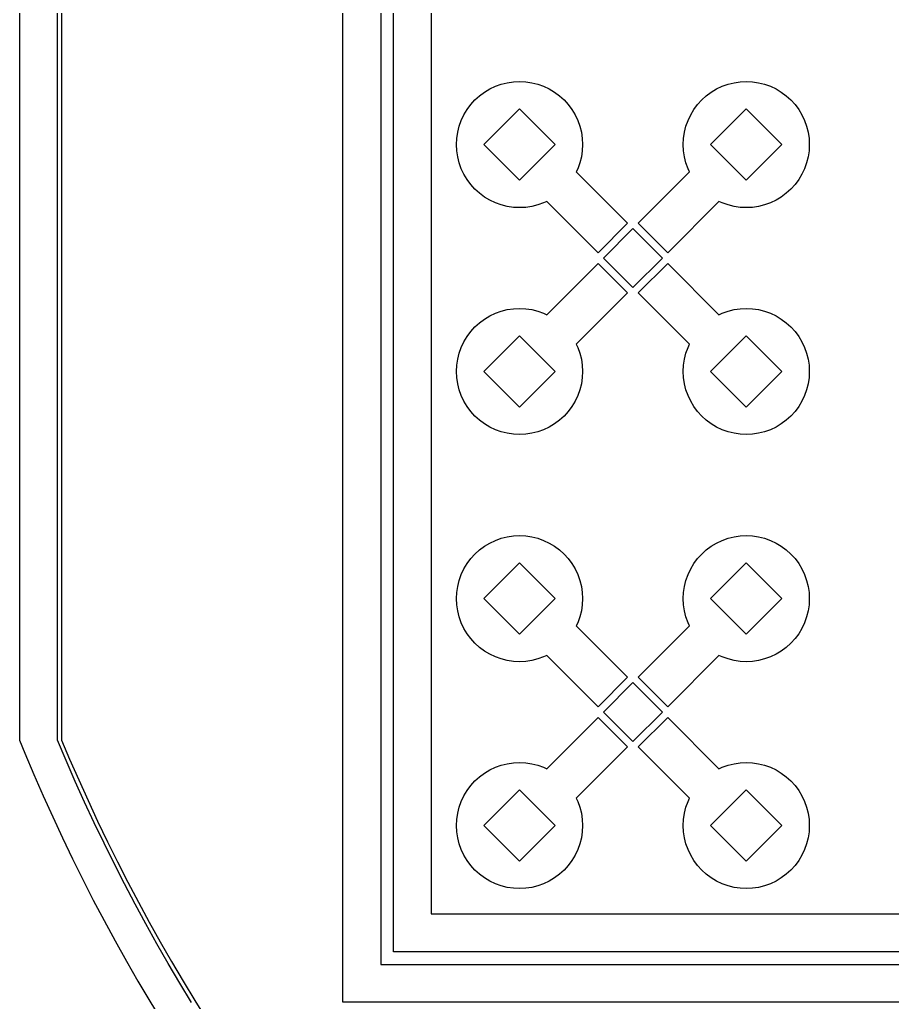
# Model space of a CAD drawing. Extents: x -16 to 132, y -40 to 113.
# Drawn here: x -15.67 to 19.73, y -2.56 to 37.27 of the extents above; entities that cross this region are included whole.
import ezdxf

# ---------------------------------------------------------------- set-up
doc = ezdxf.new("R2010")
doc.units = 0

msp = doc.modelspace()

# ---------------------------------------------------------------- linework, layer by layer
for p, q in [((-2.55649, -2.55649), (-2.55649, 76.1837)), ((-1.0226, 74.6498), (-1.0226, -1.0226)), ((-0.51129, -0.51129), (-0.51129, 74.1385)), ((1.0226, 72.6046), (1.0226, 1.0226)), ((-15.6717, 65.5599), (-15.6717, 8.06726)), ((-14.1315, 8.06393), (-14.1315, 65.5633)), ((-13.9691, 65.5624), (-13.9691, 8.0648)), ((3.86246, 34.6554), (4.10582, 34.7164)), ((4.10582, 34.7164), (4.35399, 34.7532)), ((4.35399, 34.7532), (4.60457, 34.7655)), ((4.60457, 34.7655), (4.85516, 34.7532)), ((4.85516, 34.7532), (5.1033, 34.7164)), ((5.1033, 34.7164), (5.34668, 34.6554)), ((13.0601, 34.6554), (13.3035, 34.7164)), ((13.3035, 34.7164), (13.5516, 34.7532)), ((13.5516, 34.7532), (13.8022, 34.7655)), ((13.8022, 34.7655), (14.0528, 34.7532)), ((14.0528, 34.7532), (14.301, 34.7164)), ((14.301, 34.7164), (14.5443, 34.6554)), ((2.98274, 34.1852), (3.18427, 34.3347)), ((3.18427, 34.3347), (3.39943, 34.4637)), ((3.39943, 34.4637), (3.62624, 34.5709)), ((3.62624, 34.5709), (3.86246, 34.6554)), ((5.34668, 34.6554), (5.5829, 34.5709)), ((5.5829, 34.5709), (5.80969, 34.4637)), ((5.80969, 34.4637), (6.02487, 34.3347)), ((6.02487, 34.3347), (6.22639, 34.1852)), ((12.1804, 34.1852), (12.3819, 34.3347)), ((12.3819, 34.3347), (12.5971, 34.4637)), ((12.5971, 34.4637), (12.8239, 34.5709)), ((12.8239, 34.5709), (13.0601, 34.6554)), ((14.5443, 34.6554), (14.7805, 34.5709)), ((14.7805, 34.5709), (15.0074, 34.4637)), ((15.0074, 34.4637), (15.2225, 34.3347)), ((15.2225, 34.3347), (15.424, 34.1852)), ((2.62836, 33.8308), (2.79684, 34.0167)), ((2.79684, 34.0167), (2.98274, 34.1852)), ((6.22639, 34.1852), (6.41229, 34.0167)), ((6.41229, 34.0167), (6.58078, 33.8308)), ((11.826, 33.8308), (11.9945, 34.0167)), ((11.9945, 34.0167), (12.1804, 34.1852)), ((15.424, 34.1852), (15.6099, 34.0167)), ((15.6099, 34.0167), (15.7784, 33.8308)), ((2.34993, 33.4142), (2.47893, 33.6293)), ((2.47893, 33.6293), (2.62836, 33.8308)), ((4.60457, 33.6552), (3.15839, 32.209)), ((6.05074, 32.209), (4.60457, 33.6552)), ((6.58078, 33.8308), (6.73021, 33.6293)), ((6.73021, 33.6293), (6.85919, 33.4141)), ((11.5476, 33.4141), (11.6766, 33.6293)), ((11.6766, 33.6293), (11.826, 33.8308)), ((13.8022, 33.6552), (12.356, 32.209)), ((15.2484, 32.209), (13.8022, 33.6552)), ((15.7784, 33.8308), (15.9279, 33.6293)), ((15.9279, 33.6293), (16.0569, 33.4142)), ((2.15816, 32.9511), (2.24269, 33.1873)), ((2.24269, 33.1873), (2.34993, 33.4142)), ((6.85919, 33.4141), (6.96646, 33.1873)), ((6.96646, 33.1873), (7.05098, 32.9511)), ((11.3558, 32.9511), (11.4403, 33.1873)), ((11.4403, 33.1873), (11.5476, 33.4141)), ((16.0569, 33.4142), (16.1641, 33.1873)), ((16.1641, 33.1873), (16.2486, 32.9511)), ((2.06039, 32.4596), (2.0972, 32.7078)), ((2.0972, 32.7078), (2.15816, 32.9511)), ((7.05098, 32.9511), (7.11192, 32.7078)), ((7.11192, 32.7078), (7.14877, 32.4596)), ((11.258, 32.4596), (11.2949, 32.7078)), ((11.2949, 32.7078), (11.3558, 32.9511)), ((16.2486, 32.9511), (16.3096, 32.7078)), ((16.3096, 32.7078), (16.3464, 32.4596)), ((2.04808, 32.209), (2.06039, 32.4596)), ((7.14877, 32.4596), (7.16106, 32.209)), ((11.2457, 32.209), (11.258, 32.4596)), ((16.3464, 32.4596), (16.3587, 32.209)), ((2.06039, 31.9584), (2.04808, 32.209)), ((2.0972, 31.7103), (2.06039, 31.9584)), ((3.15839, 32.209), (4.60457, 30.7628)), ((4.60457, 30.7628), (6.05074, 32.209)), ((7.14876, 31.9584), (7.11194, 31.7103)), ((7.16106, 32.209), (7.14876, 31.9584)), ((11.258, 31.9584), (11.2457, 32.209)), ((11.2948, 31.7103), (11.258, 31.9584)), ((12.356, 32.209), (13.8022, 30.7628)), ((13.8022, 30.7628), (15.2484, 32.209)), ((16.3464, 31.9584), (16.3096, 31.7103)), ((16.3587, 32.209), (16.3464, 31.9584)), ((2.15816, 31.4669), (2.0972, 31.7103)), ((7.11194, 31.7103), (7.05098, 31.4669)), ((11.3558, 31.4669), (11.2948, 31.7103)), ((16.3096, 31.7103), (16.2486, 31.4669)), ((2.24269, 31.2307), (2.15816, 31.4669)), ((2.34993, 31.0039), (2.24269, 31.2307)), ((6.96646, 31.2307), (6.9053, 31.1014)), ((6.9053, 31.1014), (8.98647, 29.0202)), ((7.05098, 31.4669), (6.96646, 31.2307)), ((9.42032, 29.0202), (11.5015, 31.1014)), ((11.4403, 31.2307), (11.3558, 31.4669)), ((11.5015, 31.1014), (11.4403, 31.2307)), ((16.1641, 31.2307), (16.0569, 31.0039)), ((16.2486, 31.4669), (16.1641, 31.2307)), ((2.47893, 30.7887), (2.34993, 31.0039)), ((2.62836, 30.5872), (2.47893, 30.7887)), ((15.9279, 30.7887), (15.7784, 30.5872)), ((16.0569, 31.0039), (15.9279, 30.7887)), ((2.79684, 30.4013), (2.62836, 30.5872)), ((2.98276, 30.2328), (2.79684, 30.4013)), ((15.6099, 30.4013), (15.424, 30.2328)), ((15.7784, 30.5872), (15.6099, 30.4013)), ((3.18427, 30.0834), (2.98276, 30.2328)), ((3.39944, 29.9544), (3.18427, 30.0834)), ((3.62625, 29.8471), (3.39944, 29.9544)), ((5.71222, 29.9083), (5.58292, 29.8471)), ((7.79338, 27.8271), (5.71222, 29.9083)), ((12.6946, 29.9083), (10.6134, 27.8271)), ((12.8239, 29.8471), (12.6946, 29.9083)), ((15.0073, 29.9544), (14.7805, 29.8471)), ((15.2225, 30.0834), (15.0073, 29.9544)), ((15.424, 30.2328), (15.2225, 30.0834)), ((3.86247, 29.7626), (3.62625, 29.8471)), ((4.10582, 29.7017), (3.86247, 29.7626)), ((4.354, 29.6648), (4.10582, 29.7017)), ((4.60458, 29.6525), (4.354, 29.6648)), ((4.85518, 29.6648), (4.60458, 29.6525)), ((5.10333, 29.7016), (4.85518, 29.6648)), ((5.34669, 29.7626), (5.10333, 29.7016)), ((5.58292, 29.8471), (5.34669, 29.7626)), ((13.0601, 29.7626), (12.8239, 29.8471)), ((13.3035, 29.7016), (13.0601, 29.7626)), ((13.5516, 29.6648), (13.3035, 29.7016)), ((13.8022, 29.6525), (13.5516, 29.6648)), ((14.0528, 29.6648), (13.8022, 29.6525)), ((14.301, 29.7017), (14.0528, 29.6648)), ((14.5443, 29.7626), (14.301, 29.7017)), ((14.7805, 29.8471), (14.5443, 29.7626)), ((8.98647, 29.0202), (7.79338, 27.8271)), ((8.0103, 27.6102), (9.2034, 28.8033)), ((9.2034, 28.8033), (10.3965, 27.6102)), ((10.6134, 27.8271), (9.42032, 29.0202)), ((9.2034, 26.4171), (8.0103, 27.6102)), ((10.3965, 27.6102), (9.2034, 26.4171)), ((5.71222, 25.3121), (7.79338, 27.3933)), ((7.79338, 27.3933), (8.98647, 26.2002)), ((9.42032, 26.2002), (10.6134, 27.3933)), ((10.6134, 27.3933), (12.6946, 25.3121)), ((8.98647, 26.2002), (6.9053, 24.119)), ((11.5015, 24.119), (9.42032, 26.2002)), ((3.86247, 25.4578), (4.10582, 25.5187)), ((4.10582, 25.5187), (4.354, 25.5556)), ((4.354, 25.5556), (4.60458, 25.5679)), ((4.60458, 25.5679), (4.85518, 25.5556)), ((4.85518, 25.5556), (5.10333, 25.5187)), ((5.10333, 25.5187), (5.34669, 25.4578)), ((13.0601, 25.4578), (13.3035, 25.5187)), ((13.3035, 25.5187), (13.5516, 25.5556)), ((13.5516, 25.5556), (13.8022, 25.5679)), ((13.8022, 25.5679), (14.0528, 25.5556)), ((14.0528, 25.5556), (14.301, 25.5187)), ((14.301, 25.5187), (14.5443, 25.4578)), ((2.98276, 24.9876), (3.18427, 25.137)), ((3.18427, 25.137), (3.39944, 25.266)), ((3.39944, 25.266), (3.62625, 25.3733)), ((3.62625, 25.3733), (3.86247, 25.4578)), ((5.34669, 25.4578), (5.58292, 25.3733)), ((5.58292, 25.3733), (5.71222, 25.3121)), ((12.6946, 25.3121), (12.8239, 25.3733)), ((12.8239, 25.3733), (13.0601, 25.4578)), ((14.5443, 25.4578), (14.7805, 25.3733)), ((14.7805, 25.3733), (15.0073, 25.266)), ((15.0073, 25.266), (15.2225, 25.137)), ((15.2225, 25.137), (15.424, 24.9876)), ((2.62836, 24.6332), (2.79684, 24.8191)), ((2.79684, 24.8191), (2.98276, 24.9876)), ((15.424, 24.9876), (15.6099, 24.8191)), ((15.6099, 24.8191), (15.7784, 24.6332)), ((2.34993, 24.2165), (2.47893, 24.4317)), ((2.47893, 24.4317), (2.62836, 24.6332)), ((4.60457, 24.4575), (3.15839, 23.0114)), ((6.05074, 23.0114), (4.60457, 24.4575)), ((13.8022, 24.4575), (12.356, 23.0114)), ((15.2484, 23.0114), (13.8022, 24.4575)), ((15.7784, 24.6332), (15.9279, 24.4317)), ((15.9279, 24.4317), (16.0569, 24.2165)), ((2.15816, 23.7535), (2.24269, 23.9897)), ((2.24269, 23.9897), (2.34993, 24.2165)), ((6.9053, 24.119), (6.96646, 23.9897)), ((6.96646, 23.9897), (7.05098, 23.7535)), ((11.3558, 23.7535), (11.4403, 23.9897)), ((11.4403, 23.9897), (11.5015, 24.119)), ((16.0569, 24.2165), (16.1641, 23.9897)), ((16.1641, 23.9897), (16.2486, 23.7535)), ((2.06039, 23.262), (2.0972, 23.5101)), ((2.0972, 23.5101), (2.15816, 23.7535)), ((7.05098, 23.7535), (7.11194, 23.5101)), ((7.11194, 23.5101), (7.14876, 23.262)), ((11.258, 23.262), (11.2948, 23.5101)), ((11.2948, 23.5101), (11.3558, 23.7535)), ((16.2486, 23.7535), (16.3096, 23.5101)), ((16.3096, 23.5101), (16.3464, 23.262)), ((2.04808, 23.0114), (2.06039, 23.262)), ((7.14876, 23.262), (7.16106, 23.0114)), ((11.2457, 23.0114), (11.258, 23.262)), ((16.3464, 23.262), (16.3587, 23.0114)), ((2.06039, 22.7608), (2.04808, 23.0114)), ((2.0972, 22.5126), (2.06039, 22.7608)), ((3.15839, 23.0114), (4.60457, 21.5652)), ((4.60457, 21.5652), (6.05074, 23.0114)), ((7.14877, 22.7608), (7.11192, 22.5126)), ((7.16106, 23.0114), (7.14877, 22.7608)), ((11.258, 22.7608), (11.2457, 23.0114)), ((11.2949, 22.5126), (11.258, 22.7608)), ((12.356, 23.0114), (13.8022, 21.5652)), ((13.8022, 21.5652), (15.2484, 23.0114)), ((16.3464, 22.7608), (16.3096, 22.5126)), ((16.3587, 23.0114), (16.3464, 22.7608)), ((2.15816, 22.2693), (2.0972, 22.5126)), ((7.11192, 22.5126), (7.05098, 22.2693)), ((11.3558, 22.2693), (11.2949, 22.5126)), ((16.3096, 22.5126), (16.2486, 22.2693)), ((2.24269, 22.033), (2.15816, 22.2693)), ((2.34993, 21.8062), (2.24269, 22.033)), ((6.96646, 22.0331), (6.85919, 21.8062)), ((7.05098, 22.2693), (6.96646, 22.0331)), ((11.4403, 22.0331), (11.3558, 22.2693)), ((11.5476, 21.8062), (11.4403, 22.0331)), ((16.1641, 22.033), (16.0569, 21.8062)), ((16.2486, 22.2693), (16.1641, 22.033)), ((2.47893, 21.5911), (2.34993, 21.8062)), ((2.62836, 21.3895), (2.47893, 21.5911)), ((6.73021, 21.5911), (6.58078, 21.3896)), ((6.85919, 21.8062), (6.73021, 21.5911)), ((11.6766, 21.5911), (11.5476, 21.8062)), ((11.826, 21.3896), (11.6766, 21.5911)), ((15.9279, 21.5911), (15.7784, 21.3895)), ((16.0569, 21.8062), (15.9279, 21.5911)), ((2.79684, 21.2036), (2.62836, 21.3895)), ((2.98274, 21.0352), (2.79684, 21.2036)), ((6.41229, 21.2036), (6.22639, 21.0352)), ((6.58078, 21.3896), (6.41229, 21.2036)), ((11.9945, 21.2036), (11.826, 21.3896)), ((12.1804, 21.0352), (11.9945, 21.2036)), ((15.6099, 21.2036), (15.424, 21.0352)), ((15.7784, 21.3895), (15.6099, 21.2036)), ((3.18427, 20.8857), (2.98274, 21.0352)), ((3.39943, 20.7567), (3.18427, 20.8857)), ((3.62624, 20.6495), (3.39943, 20.7567)), ((5.80969, 20.7567), (5.5829, 20.6495)), ((6.02487, 20.8857), (5.80969, 20.7567)), ((6.22639, 21.0352), (6.02487, 20.8857)), ((12.3819, 20.8857), (12.1804, 21.0352)), ((12.5971, 20.7567), (12.3819, 20.8857)), ((12.8239, 20.6495), (12.5971, 20.7567)), ((15.0074, 20.7567), (14.7805, 20.6495)), ((15.2225, 20.8857), (15.0074, 20.7567)), ((15.424, 21.0352), (15.2225, 20.8857)), ((3.86246, 20.565), (3.62624, 20.6495)), ((4.10582, 20.504), (3.86246, 20.565)), ((4.35399, 20.4672), (4.10582, 20.504)), ((4.60457, 20.4549), (4.35399, 20.4672)), ((4.85516, 20.4672), (4.60457, 20.4549)), ((5.1033, 20.504), (4.85516, 20.4672)), ((5.34668, 20.565), (5.1033, 20.504)), ((5.5829, 20.6495), (5.34668, 20.565)), ((13.0601, 20.565), (12.8239, 20.6495)), ((13.3035, 20.504), (13.0601, 20.565)), ((13.5516, 20.4672), (13.3035, 20.504)), ((13.8022, 20.4549), (13.5516, 20.4672)), ((14.0528, 20.4672), (13.8022, 20.4549)), ((14.301, 20.504), (14.0528, 20.4672)), ((14.5443, 20.565), (14.301, 20.504)), ((14.7805, 20.6495), (14.5443, 20.565)), ((4.10582, 16.3096), (4.35399, 16.3464)), ((4.35399, 16.3464), (4.60457, 16.3587)), ((4.60457, 16.3587), (4.85516, 16.3464)), ((4.85516, 16.3464), (5.1033, 16.3096)), ((13.3035, 16.3096), (13.5516, 16.3464)), ((13.5516, 16.3464), (13.8022, 16.3587)), ((13.8022, 16.3587), (14.0528, 16.3464)), ((14.0528, 16.3464), (14.301, 16.3096)), ((3.18427, 15.9279), (3.39943, 16.0569)), ((3.39943, 16.0569), (3.62624, 16.1641)), ((3.62624, 16.1641), (3.86246, 16.2486)), ((3.86246, 16.2486), (4.10582, 16.3096)), ((5.1033, 16.3096), (5.34668, 16.2486)), ((5.34668, 16.2486), (5.5829, 16.1641)), ((5.5829, 16.1641), (5.80969, 16.0569)), ((5.80969, 16.0569), (6.02487, 15.9279)), ((12.3819, 15.9279), (12.5971, 16.0569)), ((12.5971, 16.0569), (12.8239, 16.1641)), ((12.8239, 16.1641), (13.0601, 16.2486)), ((13.0601, 16.2486), (13.3035, 16.3096)), ((14.301, 16.3096), (14.5443, 16.2486)), ((14.5443, 16.2486), (14.7805, 16.1641)), ((14.7805, 16.1641), (15.0074, 16.0569)), ((15.0074, 16.0569), (15.2225, 15.9279)), ((2.62836, 15.424), (2.79684, 15.6099)), ((2.79684, 15.6099), (2.98274, 15.7784)), ((2.98274, 15.7784), (3.18427, 15.9279)), ((6.02487, 15.9279), (6.22639, 15.7784)), ((6.22639, 15.7784), (6.41229, 15.6099)), ((6.41229, 15.6099), (6.58078, 15.424)), ((11.826, 15.424), (11.9945, 15.6099)), ((11.9945, 15.6099), (12.1804, 15.7784)), ((12.1804, 15.7784), (12.3819, 15.9279)), ((15.2225, 15.9279), (15.424, 15.7784)), ((15.424, 15.7784), (15.6099, 15.6099)), ((15.6099, 15.6099), (15.7784, 15.424)), ((2.34993, 15.0074), (2.47893, 15.2225)), ((2.47893, 15.2225), (2.62836, 15.424)), ((4.60457, 15.2484), (3.15839, 13.8022)), ((6.05074, 13.8022), (4.60457, 15.2484)), ((6.58078, 15.424), (6.73021, 15.2225)), ((6.73021, 15.2225), (6.85919, 15.0073)), ((11.5476, 15.0073), (11.6766, 15.2225)), ((11.6766, 15.2225), (11.826, 15.424)), ((13.8022, 15.2484), (12.356, 13.8022)), ((15.2484, 13.8022), (13.8022, 15.2484)), ((15.7784, 15.424), (15.9279, 15.2225)), ((15.9279, 15.2225), (16.0569, 15.0074)), ((2.15816, 14.5443), (2.24269, 14.7805)), ((2.24269, 14.7805), (2.34993, 15.0074)), ((6.85919, 15.0073), (6.96646, 14.7805)), ((6.96646, 14.7805), (7.05098, 14.5443)), ((11.3558, 14.5443), (11.4403, 14.7805)), ((11.4403, 14.7805), (11.5476, 15.0073)), ((16.0569, 15.0074), (16.1641, 14.7805)), ((16.1641, 14.7805), (16.2486, 14.5443)), ((2.0972, 14.301), (2.15816, 14.5443)), ((7.05098, 14.5443), (7.11192, 14.301)), ((11.2949, 14.301), (11.3558, 14.5443)), ((16.2486, 14.5443), (16.3096, 14.301)), ((2.04808, 13.8022), (2.06039, 14.0528)), ((2.06039, 14.0528), (2.0972, 14.301)), ((7.11192, 14.301), (7.14877, 14.0528)), ((7.14877, 14.0528), (7.16106, 13.8022)), ((11.2457, 13.8022), (11.258, 14.0528)), ((11.258, 14.0528), (11.2949, 14.301)), ((16.3096, 14.301), (16.3464, 14.0528)), ((16.3464, 14.0528), (16.3587, 13.8022)), ((2.06039, 13.5516), (2.04808, 13.8022)), ((2.0972, 13.3035), (2.06039, 13.5516)), ((3.15839, 13.8022), (4.60457, 12.356)), ((4.60457, 12.356), (6.05074, 13.8022)), ((7.14876, 13.5516), (7.11194, 13.3035)), ((7.16106, 13.8022), (7.14876, 13.5516)), ((11.258, 13.5516), (11.2457, 13.8022)), ((11.2948, 13.3035), (11.258, 13.5516)), ((12.356, 13.8022), (13.8022, 12.356)), ((13.8022, 12.356), (15.2484, 13.8022)), ((16.3464, 13.5516), (16.3096, 13.3035)), ((16.3587, 13.8022), (16.3464, 13.5516)), ((2.15816, 13.0601), (2.0972, 13.3035)), ((7.11194, 13.3035), (7.05098, 13.0601)), ((11.3558, 13.0601), (11.2948, 13.3035)), ((16.3096, 13.3035), (16.2486, 13.0601)), ((2.24269, 12.8239), (2.15816, 13.0601)), ((2.34993, 12.5971), (2.24269, 12.8239)), ((6.96646, 12.8239), (6.9053, 12.6946)), ((7.05098, 13.0601), (6.96646, 12.8239)), ((11.4403, 12.8239), (11.3558, 13.0601)), ((11.5015, 12.6946), (11.4403, 12.8239)), ((16.1641, 12.8239), (16.0569, 12.5971)), ((16.2486, 13.0601), (16.1641, 12.8239)), ((2.47893, 12.3819), (2.34993, 12.5971)), ((2.62836, 12.1804), (2.47893, 12.3819)), ((6.9053, 12.6946), (8.98647, 10.6134)), ((9.42032, 10.6134), (11.5015, 12.6946)), ((15.9279, 12.3819), (15.7784, 12.1804)), ((16.0569, 12.5971), (15.9279, 12.3819)), ((2.79684, 11.9945), (2.62836, 12.1804)), ((2.98276, 11.826), (2.79684, 11.9945)), ((15.6099, 11.9945), (15.424, 11.826)), ((15.7784, 12.1804), (15.6099, 11.9945)), ((3.18427, 11.6766), (2.98276, 11.826)), ((3.39944, 11.5476), (3.18427, 11.6766)), ((15.2225, 11.6766), (15.0073, 11.5476)), ((15.424, 11.826), (15.2225, 11.6766)), ((3.62625, 11.4403), (3.39944, 11.5476)), ((3.86247, 11.3558), (3.62625, 11.4403)), ((4.10582, 11.2949), (3.86247, 11.3558)), ((4.354, 11.258), (4.10582, 11.2949)), ((4.60458, 11.2457), (4.354, 11.258)), ((4.85518, 11.258), (4.60458, 11.2457)), ((5.10333, 11.2948), (4.85518, 11.258)), ((5.34669, 11.3558), (5.10333, 11.2948)), ((5.58292, 11.4403), (5.34669, 11.3558)), ((5.71222, 11.5015), (5.58292, 11.4403)), ((7.79338, 9.42032), (5.71222, 11.5015)), ((12.6946, 11.5015), (10.6134, 9.42032)), ((12.8239, 11.4403), (12.6946, 11.5015)), ((13.0601, 11.3558), (12.8239, 11.4403)), ((13.3035, 11.2948), (13.0601, 11.3558)), ((13.5516, 11.258), (13.3035, 11.2948)), ((13.8022, 11.2457), (13.5516, 11.258)), ((14.0528, 11.258), (13.8022, 11.2457)), ((14.301, 11.2949), (14.0528, 11.258)), ((14.5443, 11.3558), (14.301, 11.2949)), ((14.7805, 11.4403), (14.5443, 11.3558)), ((15.0073, 11.5476), (14.7805, 11.4403)), ((8.98647, 10.6134), (7.79338, 9.42032)), ((8.0103, 9.2034), (9.2034, 10.3965)), ((9.2034, 10.3965), (10.3965, 9.2034)), ((10.6134, 9.42032), (9.42032, 10.6134)), ((9.2034, 8.0103), (8.0103, 9.2034)), ((10.3965, 9.2034), (9.2034, 8.0103)), ((5.71222, 6.9053), (7.79338, 8.98647)), ((7.79338, 8.98647), (8.98647, 7.79338)), ((9.42032, 7.79338), (10.6134, 8.98647)), ((10.6134, 8.98647), (12.6946, 6.9053)), ((-15.6717, 8.06726), (-15.4564, 7.53833)), ((-13.7821, 7.23465), (-14.1315, 8.06393)), ((-13.9691, 8.0648), (-13.6442, 7.29375)), ((8.98647, 7.79338), (6.9053, 5.71222)), ((11.5015, 5.71222), (9.42032, 7.79338)), ((-15.4564, 7.53833), (-15.0918, 6.67322)), ((-13.4139, 6.39011), (-13.7821, 7.23465)), ((-13.6442, 7.29375), (-13.2767, 6.4509)), ((3.18427, 6.73021), (3.39944, 6.85919)), ((3.39944, 6.85919), (3.62625, 6.96646)), ((3.62625, 6.96646), (3.86247, 7.05098)), ((3.86247, 7.05098), (4.10582, 7.11192)), ((4.10582, 7.11192), (4.354, 7.14877)), ((4.354, 7.14877), (4.60458, 7.16106)), ((4.60458, 7.16106), (4.85518, 7.14876)), ((4.85518, 7.14876), (5.10333, 7.11194)), ((5.10333, 7.11194), (5.34669, 7.05098)), ((5.34669, 7.05098), (5.58292, 6.96646)), ((5.58292, 6.96646), (5.71222, 6.9053)), ((12.6946, 6.9053), (12.8239, 6.96646)), ((12.8239, 6.96646), (13.0601, 7.05098)), ((13.0601, 7.05098), (13.3035, 7.11194)), ((13.3035, 7.11194), (13.5516, 7.14876)), ((13.5516, 7.14876), (13.8022, 7.16106)), ((13.8022, 7.16106), (14.0528, 7.14877)), ((14.0528, 7.14877), (14.301, 7.11192)), ((14.301, 7.11192), (14.5443, 7.05098)), ((14.5443, 7.05098), (14.7805, 6.96646)), ((14.7805, 6.96646), (15.0073, 6.85919)), ((15.0073, 6.85919), (15.2225, 6.73021)), ((-15.0918, 6.67322), (-14.7166, 5.81264)), ((-13.0354, 5.55016), (-13.4139, 6.39011)), ((-13.2767, 6.4509), (-12.899, 5.61263)), ((2.62836, 6.22639), (2.79684, 6.41229)), ((2.79684, 6.41229), (2.98276, 6.58078)), ((2.98276, 6.58078), (3.18427, 6.73021)), ((15.2225, 6.73021), (15.424, 6.58078)), ((15.424, 6.58078), (15.6099, 6.41229)), ((15.6099, 6.41229), (15.7784, 6.22639)), ((2.34993, 5.80969), (2.47893, 6.02487)), ((2.47893, 6.02487), (2.62836, 6.22639)), ((4.60457, 6.05074), (3.15839, 4.60457)), ((6.05074, 4.60457), (4.60457, 6.05074)), ((13.8022, 6.05074), (12.356, 4.60457)), ((15.2484, 4.60457), (13.8022, 6.05074)), ((15.7784, 6.22639), (15.9279, 6.02487)), ((15.9279, 6.02487), (16.0569, 5.80969)), ((-14.7166, 5.81264), (-14.3309, 4.95674)), ((-12.899, 5.61263), (-12.511, 4.77904)), ((2.15816, 5.34668), (2.24269, 5.5829)), ((2.24269, 5.5829), (2.34993, 5.80969)), ((6.9053, 5.71222), (6.96646, 5.58292)), ((6.96646, 5.58292), (7.05098, 5.34669)), ((11.3558, 5.34669), (11.4403, 5.58292)), ((11.4403, 5.58292), (11.5015, 5.71222)), ((16.0569, 5.80969), (16.1641, 5.5829)), ((16.1641, 5.5829), (16.2486, 5.34668)), ((-12.6466, 4.7149), (-13.0354, 5.55016)), ((2.0972, 5.1033), (2.15816, 5.34668)), ((7.05098, 5.34669), (7.11194, 5.10333)), ((11.2948, 5.10333), (11.3558, 5.34669)), ((16.2486, 5.34668), (16.3096, 5.1033)), ((-14.3309, 4.95674), (-13.9348, 4.10564)), ((2.04808, 4.60457), (2.06039, 4.85516)), ((2.06039, 4.85516), (2.0972, 5.1033)), ((7.11194, 5.10333), (7.14876, 4.85518)), ((7.14876, 4.85518), (7.16106, 4.60458)), ((11.2457, 4.60458), (11.258, 4.85518)), ((11.258, 4.85518), (11.2948, 5.10333)), ((16.3096, 5.1033), (16.3464, 4.85516)), ((16.3464, 4.85516), (16.3587, 4.60457)), ((-12.2476, 3.88449), (-12.6466, 4.7149)), ((-12.511, 4.77904), (-12.1128, 3.95029)), ((2.06039, 4.35399), (2.04808, 4.60457)), ((3.15839, 4.60457), (4.60457, 3.15839)), ((4.60457, 3.15839), (6.05074, 4.60457)), ((7.16106, 4.60458), (7.14877, 4.354)), ((11.258, 4.354), (11.2457, 4.60458)), ((12.356, 4.60457), (13.8022, 3.15839)), ((13.8022, 3.15839), (15.2484, 4.60457)), ((16.3587, 4.60457), (16.3464, 4.35399)), ((-13.9348, 4.10564), (-13.5282, 3.25946)), ((2.0972, 4.10582), (2.06039, 4.35399)), ((2.15816, 3.86246), (2.0972, 4.10582)), ((7.11192, 4.10582), (7.05098, 3.86247)), ((7.14877, 4.354), (7.11192, 4.10582)), ((11.2949, 4.10582), (11.258, 4.354)), ((11.3558, 3.86247), (11.2949, 4.10582)), ((16.3096, 4.10582), (16.2486, 3.86246)), ((16.3464, 4.35399), (16.3096, 4.10582)), ((-11.8384, 3.05904), (-12.2476, 3.88449)), ((-12.1128, 3.95029), (-11.7044, 3.12648)), ((2.24269, 3.62624), (2.15816, 3.86246)), ((2.34993, 3.39943), (2.24269, 3.62624)), ((6.96646, 3.62625), (6.85919, 3.39944)), ((7.05098, 3.86247), (6.96646, 3.62625)), ((11.4403, 3.62625), (11.3558, 3.86247)), ((11.5476, 3.39944), (11.4403, 3.62625)), ((16.1641, 3.62624), (16.0569, 3.39943)), ((16.2486, 3.86246), (16.1641, 3.62624)), ((-13.5282, 3.25946), (-13.1112, 2.41833)), ((2.47893, 3.18427), (2.34993, 3.39943)), ((6.85919, 3.39944), (6.73021, 3.18427)), ((11.6766, 3.18427), (11.5476, 3.39944)), ((16.0569, 3.39943), (15.9279, 3.18427)), ((-11.4191, 2.23866), (-11.8384, 3.05904)), ((-11.7044, 3.12648), (-11.286, 2.30774)), ((2.62836, 2.98274), (2.47893, 3.18427)), ((2.79684, 2.79684), (2.62836, 2.98274)), ((2.98274, 2.62836), (2.79684, 2.79684)), ((6.41229, 2.79684), (6.22639, 2.62836)), ((6.58078, 2.98276), (6.41229, 2.79684)), ((6.73021, 3.18427), (6.58078, 2.98276)), ((11.826, 2.98276), (11.6766, 3.18427)), ((11.9945, 2.79684), (11.826, 2.98276)), ((12.1804, 2.62836), (11.9945, 2.79684)), ((15.6099, 2.79684), (15.424, 2.62836)), ((15.7784, 2.98274), (15.6099, 2.79684)), ((15.9279, 3.18427), (15.7784, 2.98274)), ((-13.1112, 2.41833), (-12.684, 1.5824)), ((3.18427, 2.47893), (2.98274, 2.62836)), ((3.39943, 2.34993), (3.18427, 2.47893)), ((6.02487, 2.47893), (5.80969, 2.34993)), ((6.22639, 2.62836), (6.02487, 2.47893)), ((12.3819, 2.47893), (12.1804, 2.62836)), ((12.5971, 2.34993), (12.3819, 2.47893)), ((15.2225, 2.47893), (15.0074, 2.34993)), ((15.424, 2.62836), (15.2225, 2.47893)), ((-10.9898, 1.42349), (-11.4191, 2.23866)), ((-11.286, 2.30774), (-10.8575, 1.4942)), ((3.62624, 2.24269), (3.39943, 2.34993)), ((3.86246, 2.15816), (3.62624, 2.24269)), ((4.10582, 2.0972), (3.86246, 2.15816)), ((4.35399, 2.06039), (4.10582, 2.0972)), ((4.60457, 2.04808), (4.35399, 2.06039)), ((4.85516, 2.06039), (4.60457, 2.04808)), ((5.1033, 2.0972), (4.85516, 2.06039)), ((5.34668, 2.15816), (5.1033, 2.0972)), ((5.5829, 2.24269), (5.34668, 2.15816)), ((5.80969, 2.34993), (5.5829, 2.24269)), ((12.8239, 2.24269), (12.5971, 2.34993)), ((13.0601, 2.15816), (12.8239, 2.24269)), ((13.3035, 2.0972), (13.0601, 2.15816)), ((13.5516, 2.06039), (13.3035, 2.0972)), ((13.8022, 2.04808), (13.5516, 2.06039)), ((14.0528, 2.06039), (13.8022, 2.04808)), ((14.301, 2.0972), (14.0528, 2.06039)), ((14.5443, 2.15816), (14.301, 2.0972)), ((14.7805, 2.24269), (14.5443, 2.15816)), ((15.0074, 2.34993), (14.7805, 2.24269)), ((-12.684, 1.5824), (-12.2466, 0.75175)), ((-10.5506, 0.61366), (-10.9898, 1.42349)), ((-10.8575, 1.4942), (-10.4191, 0.68599)), ((1.0226, 1.0226), (109.418, 1.0226)), ((-12.2466, 0.75175), (-11.799, -0.07344)), ((-10.1014, -0.19072), (-10.5506, 0.61366)), ((-10.4191, 0.68599), (-9.97086, -0.11678)), ((-11.799, -0.07344), (-11.3412, -0.8931)), ((-9.64235, -0.98952), (-10.1014, -0.19072)), ((-9.97086, -0.11678), (-9.51276, -0.91399)), ((110.952, -0.51129), (-0.51129, -0.51129)), ((-11.3412, -0.8931), (-10.8735, -1.70706)), ((-9.17355, -1.78264), (-9.64235, -0.98952)), ((-9.51276, -0.91399), (-9.04491, -1.70554)), ((-1.0226, -1.0226), (111.463, -1.0226)), ((-10.8735, -1.70706), (-10.3958, -2.51524)), ((-8.69507, -2.56995), (-9.17355, -1.78264)), ((-9.04491, -1.70554), (-8.56737, -2.49126)), ((-10.3958, -2.51524), (-9.90825, -3.31749)), ((-8.56737, -2.49126), (-8.08023, -3.27107)), ((112.997, -2.55649), (-2.55649, -2.55649))]:
    msp.add_line(p, q)

doc.saveas('drawing.dxf')
